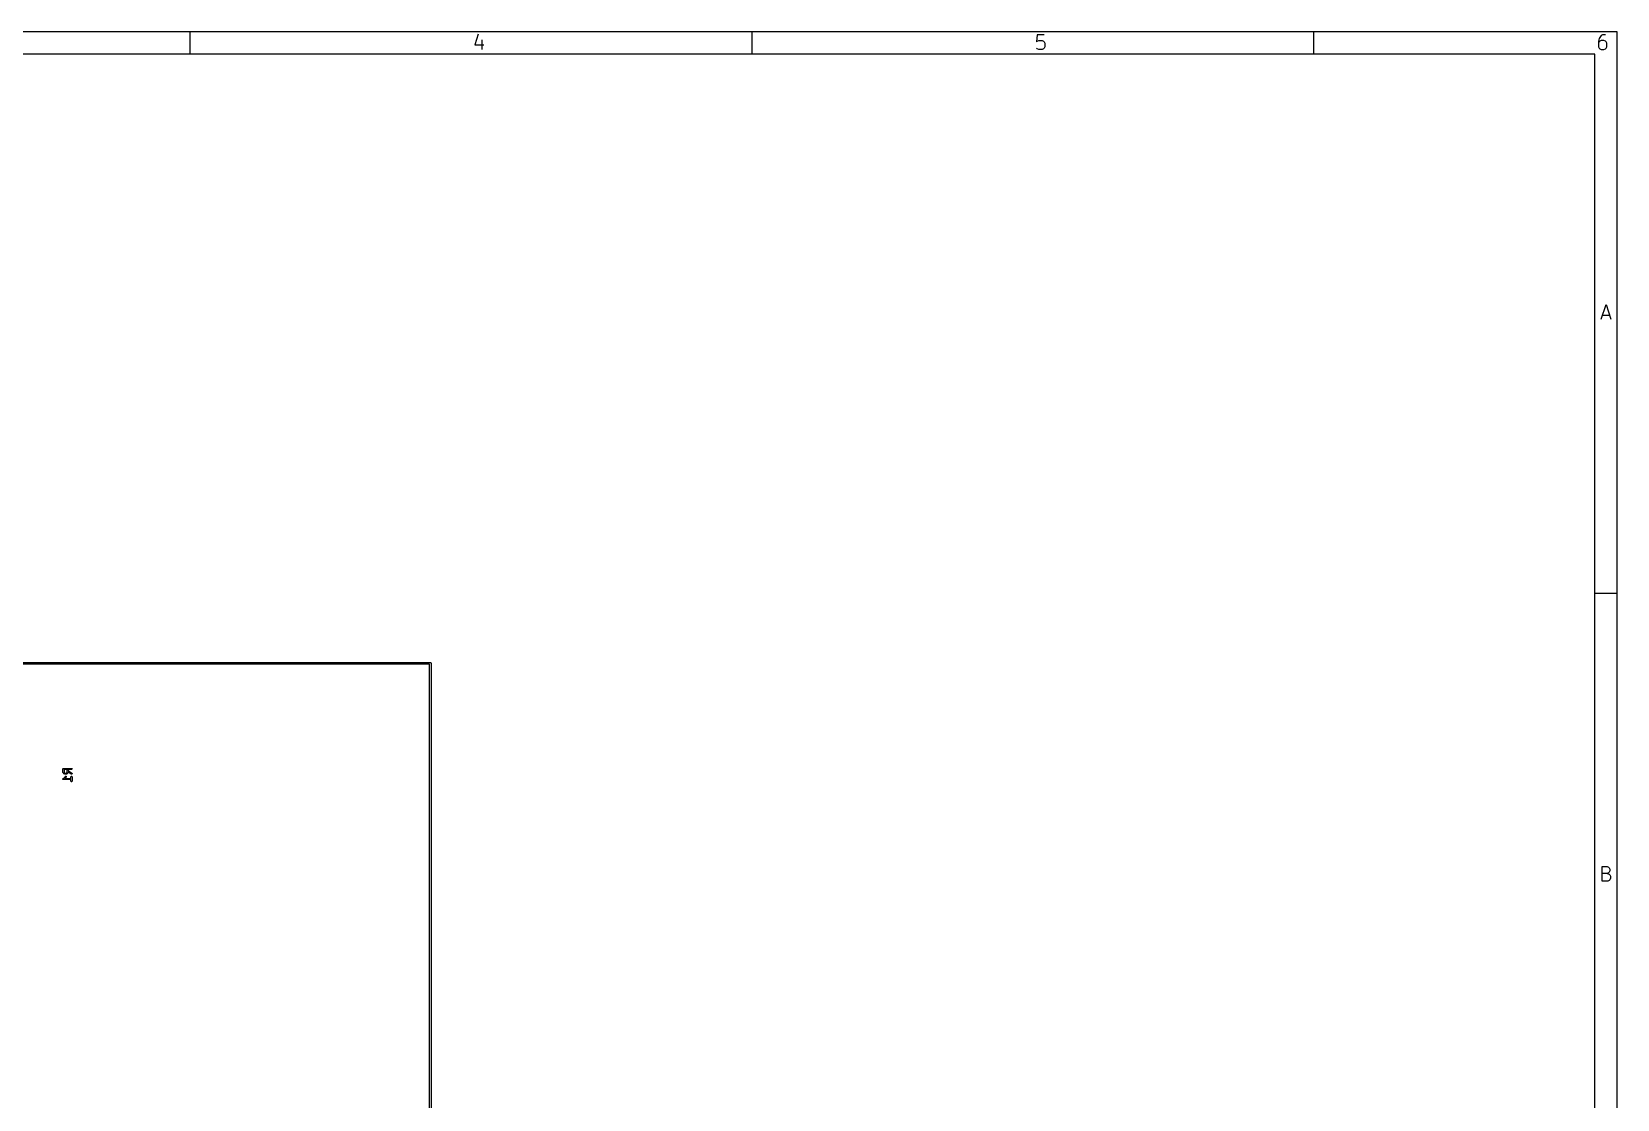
# Model space of a CAD drawing. Extents: x 0.4 to 11.3, y -7.9 to -0.4.
# Drawn here: x 5.74 to 11.3, y -4.13 to -0.39 of the extents above; entities that cross this region are included whole.
import ezdxf

# ---------------------------------------------------------------- set-up
doc = ezdxf.new("R2010")
doc.units = 0
doc.header["$MEASUREMENT"] = 0
doc.layers.add('BLACK', color=7, linetype='CONTINUOUS')

msp = doc.modelspace()

# ---------------------------------------------------------------- linework, layer by layer
at = {"layer": 'BLACK', "linetype": 'CONTINUOUS'}
for p, q in [((11.2993, -0.393701), (0.393701, -0.393701)), ((6.29921, -0.472441), (6.29921, -0.393701)), ((7.30835, -0.402606), (7.29617, -0.439164)), ((7.29617, -0.439164), (7.32785, -0.439164)), ((7.32054, -0.422103), (7.32054, -0.456224)), ((8.26772, -0.472441), (8.26772, -0.393701)), ((9.26711, -0.405043), (9.26467, -0.429415)), ((9.26467, -0.429415), (9.26711, -0.426978)), ((9.29148, -0.405043), (9.26711, -0.405043)), ((9.26711, -0.426978), (9.27198, -0.424541)), ((9.27198, -0.424541), (9.28417, -0.424541)), ((9.28417, -0.424541), (9.28904, -0.426978)), ((9.28904, -0.426978), (9.29148, -0.429415)), ((9.29148, -0.429415), (9.29392, -0.434289)), ((9.29392, -0.434289), (9.29392, -0.446475)), ((10.2362, -0.472441), (10.2362, -0.393701)), ((11.2356, -0.417229), (11.2332, -0.426978)), ((11.2332, -0.426978), (11.2332, -0.446475)), ((11.2356, -0.429415), (11.2332, -0.434289)), ((11.2405, -0.409917), (11.2356, -0.417229)), ((11.238, -0.426978), (11.2356, -0.429415)), ((11.2429, -0.424541), (11.238, -0.426978)), ((11.2429, -0.40748), (11.2405, -0.409917)), ((11.2478, -0.405043), (11.2429, -0.40748)), ((11.2527, -0.424541), (11.2429, -0.424541)), ((11.2575, -0.405043), (11.2478, -0.405043)), ((11.2575, -0.426978), (11.2527, -0.424541)), ((11.26, -0.429415), (11.2575, -0.426978)), ((11.2624, -0.434289), (11.26, -0.429415)), ((11.2624, -0.446475), (11.2624, -0.434289)), ((11.2993, -7.8743), (11.2993, -0.393701)), ((11.2206, -0.472441), (0.472441, -0.472441)), ((9.26711, -0.453787), (9.26467, -0.45135)), ((9.27198, -0.456224), (9.26711, -0.453787)), ((9.28417, -0.456224), (9.27198, -0.456224)), ((9.28904, -0.453787), (9.28417, -0.456224)), ((9.29148, -0.45135), (9.28904, -0.453787)), ((9.29392, -0.446475), (9.29148, -0.45135)), ((11.2206, -7.79556), (11.2206, -0.472441)), ((11.2332, -0.446475), (11.2356, -0.45135)), ((11.2356, -0.45135), (11.238, -0.453787)), ((11.238, -0.453787), (11.2429, -0.456224)), ((11.2429, -0.456224), (11.2527, -0.456224)), ((11.2527, -0.456224), (11.2575, -0.453787)), ((11.2575, -0.453787), (11.26, -0.45135)), ((11.26, -0.45135), (11.2624, -0.446475)), ((11.2429, -1.40111), (11.2599, -1.34993)), ((11.2477, -1.38648), (11.2721, -1.38648)), ((11.2599, -1.34993), (11.277, -1.40111)), ((11.2993, -2.3622), (11.2206, -2.3622)), ((3.61811, -2.60335), (7.14, -2.60335)), ((7.13705, -2.60925), (3.62107, -2.60925)), ((7.13705, -5.43705), (7.13705, -2.60925)), ((7.14, -2.60335), (7.14038, -2.60341)), ((7.14038, -2.60341), (7.14051, -2.60339)), ((7.14051, -2.60339), (7.14063, -2.60346)), ((7.14063, -2.60346), (7.14101, -2.60352)), ((7.14101, -2.60352), (7.1416, -2.60402)), ((7.1416, -2.60402), (7.14226, -2.6044)), ((7.14226, -2.6044), (7.14235, -2.60465)), ((7.14235, -2.60465), (7.14256, -2.60482)), ((7.14256, -2.60482), (7.14269, -2.60558)), ((7.14269, -2.60558), (7.14295, -2.6063)), ((7.14295, -2.6063), (7.14295, -5.44)), ((5.85267, -2.97679), (5.85329, -2.97529)), ((5.85267, -2.98759), (5.85267, -2.97679)), ((5.85286, -2.98805), (5.85267, -2.98759)), ((5.85289, -2.98854), (5.85286, -2.98805)), ((5.85424, -2.99124), (5.85289, -2.98854)), ((5.85329, -2.97529), (5.85479, -2.97467)), ((5.8545, -2.99147), (5.85424, -2.99124)), ((5.85464, -2.9918), (5.8545, -2.99147)), ((5.85599, -2.99315), (5.85464, -2.9918)), ((5.85479, -2.97467), (5.88314, -2.97467)), ((5.85631, -2.99328), (5.85599, -2.99315)), ((5.85654, -2.99354), (5.85631, -2.99328)), ((5.85924, -2.99489), (5.85654, -2.99354)), ((5.85692, -2.97892), (5.85692, -2.98709)), ((5.86751, -2.97892), (5.85692, -2.97892)), ((5.85692, -2.98709), (5.85789, -2.98903)), ((5.85789, -2.98903), (5.85875, -2.98989)), ((5.85875, -2.98989), (5.86069, -2.99087)), ((5.85973, -2.99493), (5.85924, -2.99489)), ((5.86019, -2.99512), (5.85973, -2.99493)), ((5.86424, -2.99512), (5.86019, -2.99512)), ((5.86069, -2.99087), (5.86374, -2.99087)), ((5.86374, -2.99087), (5.86568, -2.9899)), ((5.8647, -2.99493), (5.86424, -2.99512)), ((5.86519, -2.99489), (5.8647, -2.99493)), ((5.86789, -2.99354), (5.86519, -2.99489)), ((5.86568, -2.9899), (5.86654, -2.98903)), ((5.86654, -2.98903), (5.86751, -2.98709)), ((5.86751, -2.98709), (5.86751, -2.97892)), ((5.86812, -2.99328), (5.86789, -2.99354)), ((5.86844, -2.99315), (5.86812, -2.99328)), ((5.86979, -2.9918), (5.86844, -2.99315)), ((5.86993, -2.99147), (5.86979, -2.9918)), ((5.87019, -2.99124), (5.86993, -2.99147)), ((5.87154, -2.98854), (5.87019, -2.99124)), ((5.87158, -2.98805), (5.87154, -2.98854)), ((5.87176, -2.98762), (5.87158, -2.98805)), ((5.88192, -2.99473), (5.87176, -2.98762)), ((5.88314, -2.97892), (5.87177, -2.97892)), ((5.87177, -2.97892), (5.87177, -2.98244)), ((5.87177, -2.98244), (5.88436, -2.99125)), ((5.88351, -2.99509), (5.88192, -2.99473)), ((5.88314, -2.97467), (5.88464, -2.97529)), ((5.88464, -2.9783), (5.88314, -2.97892)), ((5.88488, -2.99421), (5.88351, -2.99509)), ((5.88436, -2.99125), (5.88523, -2.99262)), ((5.88464, -2.97529), (5.88526, -2.97679)), ((5.88526, -2.97679), (5.88464, -2.9783)), ((5.88523, -2.99262), (5.88488, -2.99421)), ((5.85267, -3.01189), (5.85275, -3.01169)), ((5.8529, -3.01246), (5.85267, -3.01189)), ((5.85271, -3.01147), (5.85305, -3.01096)), ((5.85275, -3.01169), (5.85271, -3.01147)), ((5.85302, -3.01307), (5.8529, -3.01246)), ((5.8532, -3.01319), (5.85302, -3.01307)), ((5.85305, -3.01096), (5.85329, -3.01039)), ((5.85329, -3.01339), (5.8532, -3.01319)), ((5.85329, -3.01039), (5.85349, -3.0103)), ((5.85386, -3.01363), (5.85329, -3.01339)), ((5.85349, -3.0103), (5.85361, -3.01012)), ((5.85361, -3.01012), (5.85749, -3.00754)), ((5.85437, -3.01397), (5.85386, -3.01363)), ((5.85459, -3.01393), (5.85437, -3.01397)), ((5.85479, -3.01402), (5.85459, -3.01393)), ((5.88101, -3.01402), (5.85479, -3.01402)), ((5.85749, -3.00754), (5.85979, -3.00523)), ((5.85979, -3.00523), (5.86099, -3.00284)), ((5.86099, -3.00284), (5.86222, -3.00177)), ((5.86304, -3.00799), (5.86127, -3.00976)), ((5.86127, -3.00976), (5.88101, -3.00976)), ((5.86222, -3.00177), (5.86384, -3.00189)), ((5.86318, -3.00767), (5.86304, -3.00799)), ((5.86344, -3.00744), (5.86318, -3.00767)), ((5.86479, -3.00474), (5.86344, -3.00744)), ((5.86384, -3.00189), (5.86491, -3.00312)), ((5.86491, -3.00312), (5.86479, -3.00474)), ((5.88101, -3.00379), (5.88164, -3.00229)), ((5.88101, -3.00976), (5.88101, -3.00379)), ((5.88101, -3.01999), (5.88101, -3.01402)), ((5.88164, -3.02149), (5.88101, -3.01999)), ((5.88164, -3.00229), (5.88314, -3.00166)), ((5.88314, -3.02211), (5.88164, -3.02149)), ((5.88314, -3.00166), (5.88464, -3.00229)), ((5.88464, -3.02149), (5.88314, -3.02211)), ((5.88464, -3.00229), (5.88526, -3.00379)), ((5.88526, -3.01999), (5.88464, -3.02149)), ((5.88526, -3.00379), (5.88526, -3.01999)), ((11.2465, -3.36961), (11.2465, -3.31843)), ((11.2465, -3.31843), (11.2636, -3.31843)), ((11.2636, -3.31843), (11.2685, -3.32087)), ((11.2685, -3.32087), (11.2709, -3.3233)), ((11.2709, -3.3233), (11.2733, -3.32818)), ((11.2733, -3.33305), (11.2709, -3.33793)), ((11.2733, -3.32818), (11.2733, -3.33305)), ((11.2636, -3.3428), (11.2465, -3.3428)), ((11.266, -3.36961), (11.2465, -3.36961)), ((11.2685, -3.34036), (11.2636, -3.3428)), ((11.2636, -3.3428), (11.2709, -3.34524)), ((11.2709, -3.36717), (11.266, -3.36961)), ((11.2709, -3.33793), (11.2685, -3.34036)), ((11.2709, -3.34524), (11.2733, -3.34768)), ((11.2733, -3.36474), (11.2709, -3.36717)), ((11.2733, -3.34768), (11.2758, -3.35255)), ((11.2758, -3.35986), (11.2733, -3.36474)), ((11.2758, -3.35255), (11.2758, -3.35986))]:
    msp.add_line(p, q, dxfattribs=at)

doc.saveas('drawing.dxf')
